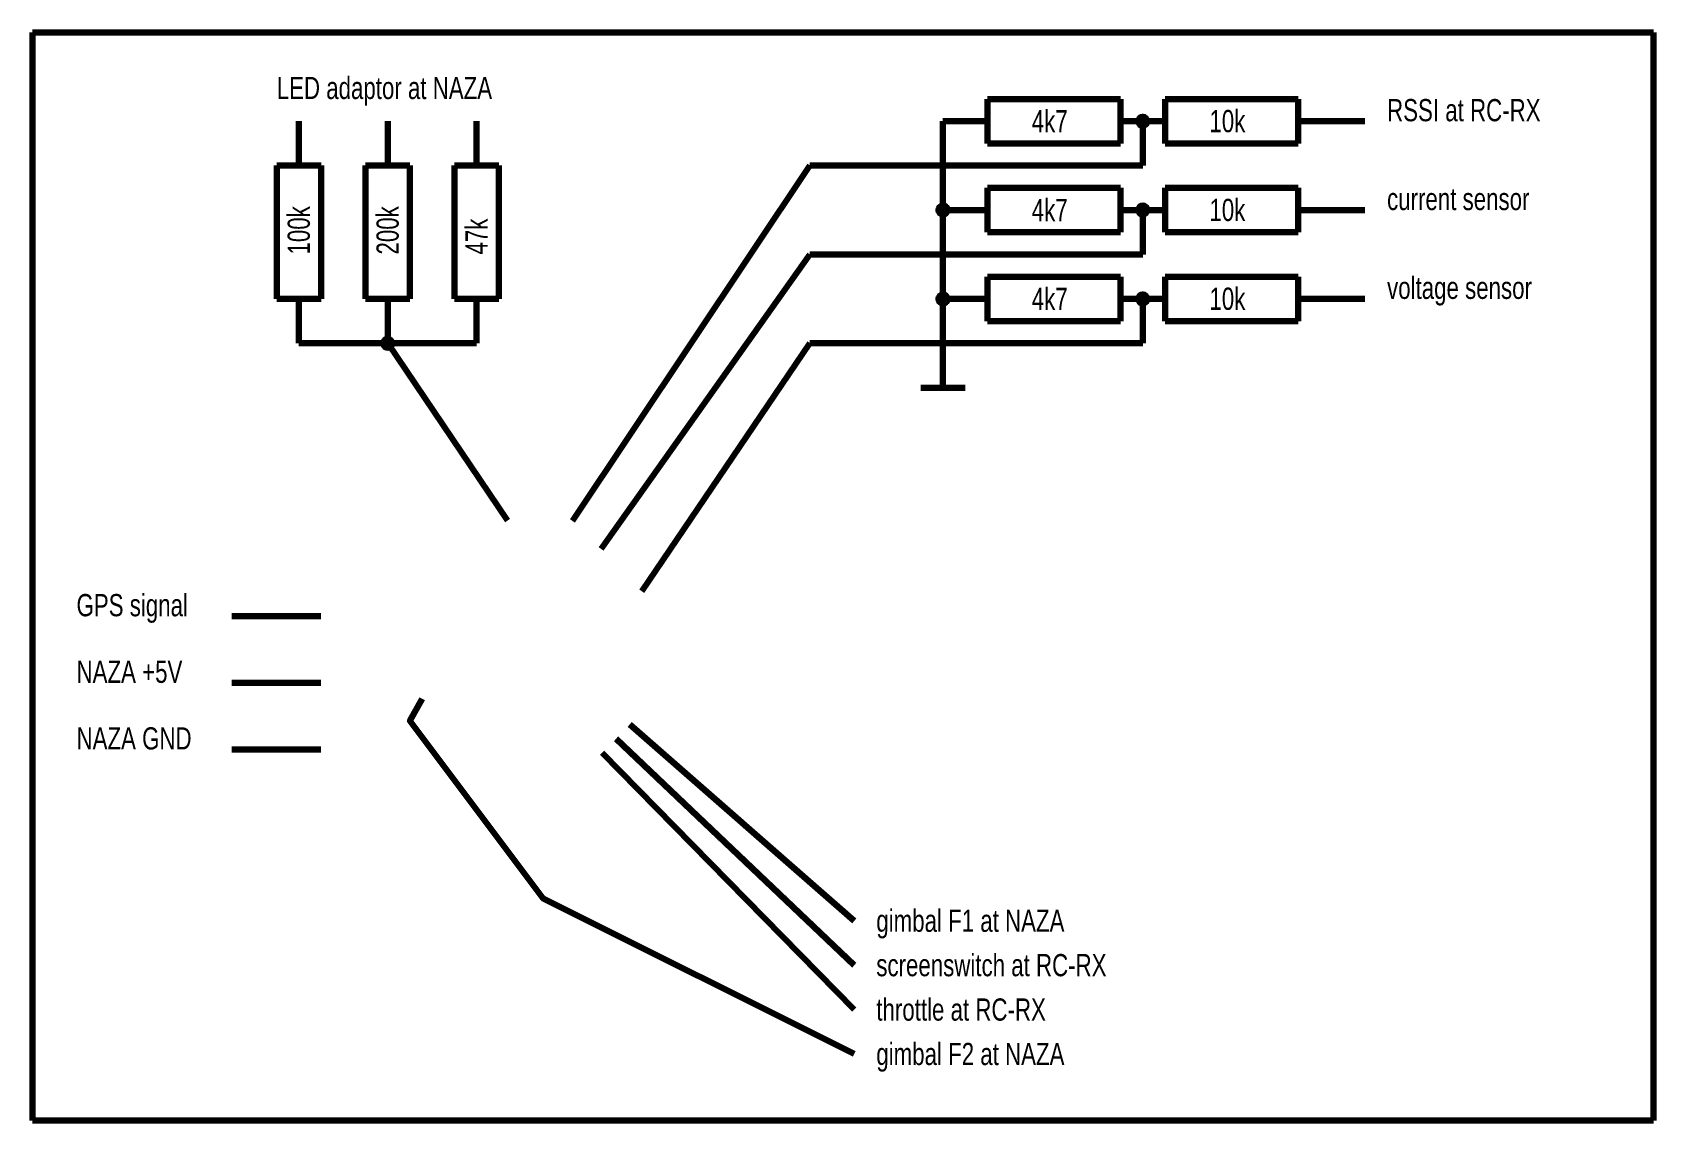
# Model space of a CAD drawing. Header units: millimetres. Extents: x -10 to 720, y -10 to 480.
import ezdxf

# ---------------------------------------------------------------- set-up
doc = ezdxf.new("R2010")
doc.units = ezdxf.units.MM
doc.layers.get('0').update_dxf_attribs({"linetype": 'CONTINUOUS', "lineweight": 0})
doc.styles.get("Standard").update_dxf_attribs({"font": 'txt', "width": 0.75})

msp = doc.modelspace()

# ---------------------------------------------------------------- linework, layer by layer
at = {"color": 7, "linetype": 'CONTINUOUS', "lineweight": 100}
for p, q in [((720, 480), (-10, 480)), ((-10, 480), (-10, -10)), ((720, -10), (720, 480)), ((-10, -10), (720, -10))]:
    msp.add_line(p, q, dxfattribs=at)
at = {"color": 5, "linetype": 'CONTINUOUS', "lineweight": 200}
for p, q in [((420, 450), (480, 450)), ((420, 430), (420, 450)), ((480, 450), (480, 430)), ((500, 450), (560, 450)), ((500, 430), (500, 450)), ((560, 450), (560, 430)), ((110, 420), (110, 440)), ((110, 440), (110, 440)), ((110, 440), (110, 420)), ((150, 420), (150, 440)), ((190, 420), (190, 440)), ((420, 440), (400, 440)), ((400, 440), (400, 320)), ((480, 440), (500, 440)), ((490, 440), (490, 420)), ((560, 440), (590, 440)), ((480, 430), (420, 430)), ((560, 430), (500, 430)), ((100, 420), (120, 420)), ((100, 360), (100, 420)), ((110, 420), (110, 420)), ((120, 420), (120, 360)), ((140, 360), (140, 420)), ((140, 420), (160, 420)), ((160, 420), (160, 360)), ((180, 420), (200, 420)), ((180, 360), (180, 420)), ((200, 420), (200, 360)), ((340, 420), (233.16, 260.1)), ((490, 420), (340, 420)), ((420, 390), (420, 410)), ((420, 410), (480, 410)), ((480, 410), (480, 390)), ((500, 410), (560, 410)), ((500, 390), (500, 410)), ((560, 410), (560, 390)), ((420, 400), (400, 400)), ((480, 400), (500, 400)), ((490, 400), (490, 380)), ((560, 400), (590, 400)), ((480, 390), (420, 390)), ((560, 390), (500, 390)), ((340, 380), (246.17, 247.5)), ((490, 380), (340, 380)), ((420, 370), (480, 370)), ((420, 350), (420, 370)), ((480, 370), (480, 350)), ((500, 370), (560, 370)), ((500, 350), (500, 370)), ((560, 370), (560, 350)), ((120, 360), (100, 360)), ((110, 360), (110, 340)), ((160, 360), (140, 360)), ((150, 360), (150, 340)), ((200, 360), (180, 360)), ((190, 340), (190, 360)), ((420, 360), (400, 360)), ((480, 360), (500, 360)), ((490, 360), (490, 340)), ((560, 360), (590, 360)), ((480, 350), (420, 350)), ((560, 350), (500, 350)), ((110, 340), (190, 340)), ((203.91, 260.16), (150, 340)), ((340, 340), (264.4, 228.35)), ((490, 340), (340, 340)), ((390, 320), (410, 320)), ((259.07, 168.32), (360, 80)), ((252.81, 161.88), (360, 60)), ((246.56, 155.62), (360, 40))]:
    msp.add_line(p, q, dxfattribs=at)
at = {"color": 2, "linetype": 'CONTINUOUS', "lineweight": 200}
msp.add_line((119.86, 217.1), (79.86, 217.1), dxfattribs=at)
at = {"color": 1, "linetype": 'CONTINUOUS', "lineweight": 200}
msp.add_line((119.86, 187.1), (79.86, 187.1), dxfattribs=at)
at = {"color": 7, "linetype": 'CONTINUOUS', "lineweight": 200}
msp.add_line((119.86, 157.1), (79.86, 157.1), dxfattribs=at)
at = {"color": 7}
msp.add_line((119.86, 157.1), (119.86, 157.1), dxfattribs=at)
at = {"color": 5, "linetype": 'CONTINUOUS', "lineweight": 200}
msp.add_lwpolyline([(360, 20), (220, 90), (160, 170), (165.49, 179.96)], dxfattribs=at)
for centre in [(490, 440), (400, 400), (490, 400), (400, 360), (490, 360), (150, 340)]:
    msp.add_circle(centre, 2, dxfattribs=at)

# ---------------------------------------------------------------- texts
at = {"color": 5, "linetype": 'CONTINUOUS', "lineweight": 200, "char_height": 10, "width": 100, "attachment_point": 1}
for s, insert in [('LED adaptor at NAZA', (100, 460)), ('RSSI at RC-RX', (600, 450)), ('current sensor', (600, 410)), ('voltage sensor', (600, 370)), ('gimbal F1 at NAZA', (370, 85)), ('screenswitch at RC-RX', (370, 65)), ('throttle at RC-RX', (370, 45)), ('gimbal F2 at NAZA', (370, 25))]:
    msp.add_mtext(s, dxfattribs=dict(at, insert=insert))
at = {"color": 5, "linetype": 'CONTINUOUS', "lineweight": 100, "char_height": 10, "width": 100, "attachment_point": 4}
for s, insert in [('4k7', (440, 440)), ('10k', (520, 440)), ('4k7', (440, 400)), ('10k', (520, 400)), ('4k7', (440, 360)), ('10k', (520, 360))]:
    msp.add_mtext(s, dxfattribs=dict(at, insert=insert))
at = {"color": 5, "linetype": 'CONTINUOUS', "lineweight": 100, "char_height": 10, "width": 100, "attachment_point": 4, "rotation": 90}
for s, insert in [('100k', (110, 380)), ('200k', (150, 380)), ('47k', (190, 380))]:
    msp.add_mtext(s, dxfattribs=dict(at, insert=insert))
at = {"color": 7, "linetype": 'CONTINUOUS', "lineweight": 200, "char_height": 10, "width": 100, "attachment_point": 1}
for s, insert in [('GPS signal', (9.86, 227.1)), ('NAZA +5V', (9.86, 197.1)), ('NAZA GND', (9.86, 167.1))]:
    msp.add_mtext(s, dxfattribs=dict(at, insert=insert))

doc.saveas('drawing.dxf')
